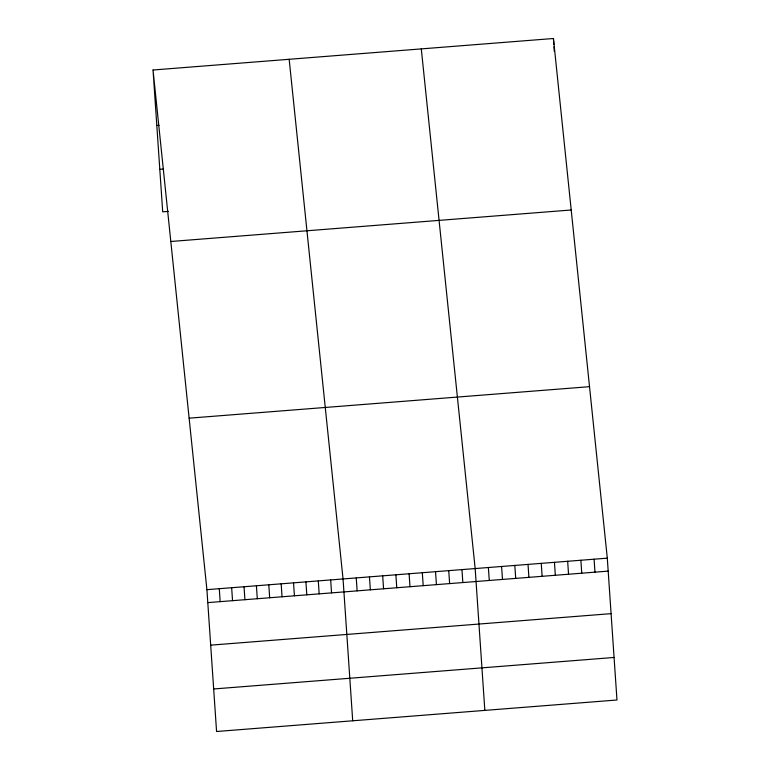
<?xml version="1.0" encoding="UTF-8"?>
<svg xmlns="http://www.w3.org/2000/svg" width="770" height="770" viewBox="0 0 770 770"><rect width="100%" height="100%" fill="white"/><g stroke="black" fill="none" stroke-linecap="round" stroke-linejoin="round"><path stroke-width="1.16" d="M153.028 70.003L553.428 38.5L607.299 558.163L616.972 699.997L216.572 731.5L206.909 589.666L153.028 70.003L162.701 211.837L168.322 211.394M156.81 125.491L159.063 125.317M159.804 169.313L163.173 169.044M170.805 241.491L571.205 209.989M189.131 418.177L589.522 386.675M206.909 589.666L607.299 558.163M207.794 602.621L608.184 571.119M210.691 645.154L611.082 613.651M213.675 688.967L614.075 657.465M421.296 48.895L475.167 568.558L484.84 710.392M289.164 59.29L343.045 578.953L352.708 720.787M594.084 559.203L594.969 572.158M553.428 38.5L553.822 44.39M553.986 46.749L554.304 51.465M580.878 560.242L581.754 573.198M567.663 561.282L568.549 574.237M554.448 562.321L555.334 575.277M541.233 563.361L542.119 576.316M528.028 564.4L528.903 577.356M514.812 565.44L515.698 578.395M501.597 566.479L502.483 579.435M488.382 567.519L489.268 580.474M461.962 569.598L462.837 582.553M448.746 570.637L449.632 583.593M435.531 571.677L436.417 584.632M422.316 572.716L423.202 585.672M409.101 573.756L409.986 586.711M395.896 574.795L396.771 587.751M382.68 575.835L383.566 588.79M369.465 576.874L370.351 589.83M356.25 577.914L357.136 590.869M330.667 579.925L331.552 592.89M318.289 580.898L319.175 593.863M305.911 581.87L306.797 594.835M293.534 582.851L294.419 595.807M281.166 583.824L282.041 596.779M268.788 584.796L269.673 597.751M256.41 585.768L257.296 598.733M244.032 586.74L244.918 599.705M231.655 587.712L232.54 600.677M219.286 588.694L220.162 601.649"/></g></svg>
